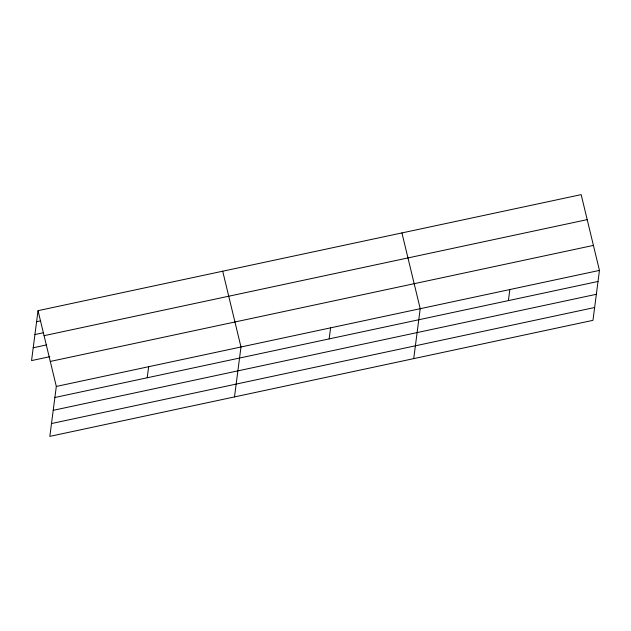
<?xml version="1.0" encoding="UTF-8"?>
<svg xmlns="http://www.w3.org/2000/svg" width="631" height="631" viewBox="0 0 631 631"><rect width="100%" height="100%" fill="white"/><g stroke="black" fill="none" stroke-linecap="round" stroke-linejoin="round"><path stroke-width="0.95" d="M38.034 310.665L56.317 386.44L49.833 436.368L592.966 320.335L599.45 270.407L581.167 194.632L38.034 310.665L31.55 360.593L49.825 356.689M147.212 377.772L148.648 366.714M234.495 396.915L240.979 346.987L222.704 271.212M329.161 338.902L330.597 327.844M413.731 358.621L420.214 308.701L401.931 232.926M508.397 300.608L509.832 289.55M36.598 321.723L40.447 320.903M34.934 334.548L43.586 332.703M44.067 335.676L587.201 219.635M33.214 347.768L46.678 344.889M50.283 361.437L593.416 245.404M56.317 386.44L599.45 270.407M54.881 397.498L598.014 281.465M53.217 410.324L596.35 294.291M51.497 423.543L594.631 307.51"/></g></svg>
